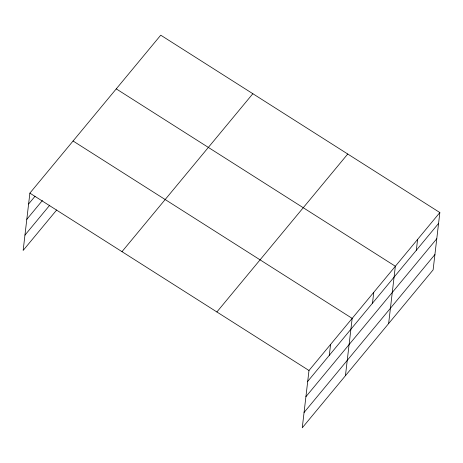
<?xml version="1.0" encoding="UTF-8"?>
<svg xmlns="http://www.w3.org/2000/svg" width="463" height="463" viewBox="0 0 463 463"><rect width="100%" height="100%" fill="white"/><g stroke="black" fill="none" stroke-linecap="round" stroke-linejoin="round"><path stroke-width="0.69" d="M439.85 212.552L308.989 370.498L302.258 427.818L433.119 269.871L439.85 212.552L160.742 35.182L29.881 193.129L23.15 250.448L56.689 209.971M329.303 355.312L330.582 344.437M345.439 375.696L352.175 318.376L73.067 141.007M372.489 303.19L373.763 292.315M388.625 323.573L395.356 266.254L116.254 88.884M416.324 250.28L417.603 239.4M28.608 204.004L35.038 196.243M26.808 219.329L42.428 200.479M24.95 235.123L49.761 205.178M121.989 251.658L252.85 93.711M216.887 311.969L347.748 154.017M307.71 381.379L438.571 223.426M305.91 396.704L436.771 238.752M304.058 412.492L434.919 254.546M29.881 193.129L308.989 370.498"/></g></svg>
